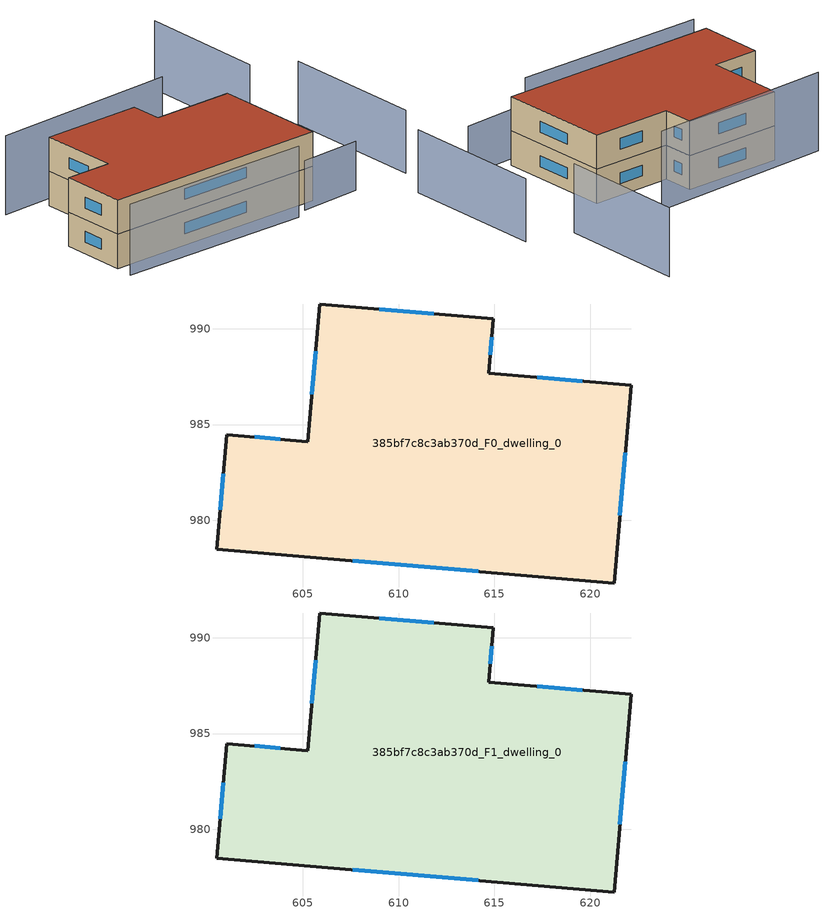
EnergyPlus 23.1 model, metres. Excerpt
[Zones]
385bf7c8c3ab370d_F0_dwelling_0
 floor ground (EU_floor_Construction): 622.13,987.05 621.25,976.73 600.52,978.5 601.03,984.47 605.27,984.12 605.88,991.29 614.94,990.52 614.7,987.68 z0
 wall outside (EU_wall_Construction): 605.27,984.12 601.03,984.47 600.52,978.5 621.25,976.73 622.13,987.05 614.7,987.68 614.94,990.52 605.88,991.29 605.27,984.12 z0:3
 window (EU_Window_Construction): 603.81,984.24 602.48,984.35 / 605.67,988.83 605.47,986.57 / 611.84,990.78 608.98,991.03 / 614.79,988.65 614.86,989.55 / 619.58,987.26 617.24,987.46 / 621.55,980.26 621.83,983.52 / 607.62,977.89 614.15,977.34 / 600.85,982.43 600.69,980.54 z1.03:1.97
385bf7c8c3ab370d_F1_dwelling_0
 floor to 385bf7c8c3ab370d_F0_dwelling_0 (EU_floor_Construction): 622.13,987.05 621.25,976.73 600.52,978.5 601.03,984.47 605.26,984.12 605.88,991.29 614.94,990.52 614.7,987.68 z3
 wall outside (EU_wall_Construction): 605.27,984.12 601.03,984.47 600.52,978.5 621.25,976.73 622.13,987.05 614.7,987.68 614.94,990.52 605.88,991.29 605.27,984.12 z3:6
 window (EU_Window_Construction): 603.81,984.24 602.48,984.35 / 605.67,988.83 605.47,986.57 / 611.84,990.78 608.98,991.03 / 614.79,988.65 614.86,989.55 / 619.58,987.26 617.24,987.46 / 621.55,980.26 621.83,983.52 / 607.62,977.89 614.15,977.34 / 600.85,982.43 600.69,980.54 z4.03:4.97
 roof outside (EU_roof_Construction): 621.25,976.73 622.13,987.05 614.7,987.68 614.94,990.52 605.88,991.29 605.27,984.12 601.03,984.47 600.52,978.5 z6
shading: 619.43,975.87 625.13,975.66 z0:4.3; 600.25,976.84 618.03,975.22 z0:6.2; 630.44,975.18 631.55,988.24 z0:5.5; 627.57,989.78 628.67,1001.43 z0:6; 619.46,991.72 602.15,992.5 z0:6.9
[Building]
EU S2 Campaign: North Axis=0; Terrain=City; Solar Distribution=FullExterior
[Site:Location]
Cape.Town.Intl.AP: Latitude=-33.965; Longitude=18.602; Time Zone=2; Elevation=46
[SizingPeriod:WeatherFileDays]
AnnualSizingPeriod: Begin Month=1; Begin Day of Month=1; End Month=12; End Day of Month=31; Day of Week for Start Day=Monday; Use Weather File Daylight Saving Period=No; Use Weather File Rain and Snow Indicators=No
[MATERIAL]
EU_InternalMass_Material: Roughness=MediumRough; Thickness=0.1; Conductivity=1; Density=1800; Specific Heat=900; Thermal Absorptance=0.9; Solar Absorptance=0.7; Visible Absorptance=0.7
[MATERIAL:NOMASS] Roughness=MediumRough; Thermal Absorptance=0.9; Solar Absorptance=0.7; Visible Absorptance=0.7
Name | Thermal Resistance
EU_wall_NoMass | 0.493876
EU_roof_NoMass | 0.449382
EU_floor_NoMass | 1.25
[WINDOWMATERIAL:SIMPLEGLAZINGSYSTEM]
EU_Window_SimpleGlazing: UFactor=4.4; Solar Heat Gain Coefficient=0.85; Visible Transmittance=0.85
[CONSTRUCTION]
EU_wall_Construction: EU_wall_NoMass
EU_roof_Construction: EU_roof_NoMass
EU_floor_Construction: EU_floor_NoMass
EU_Window_Construction: EU_Window_SimpleGlazing
EU_InternalMass_Construction: EU_InternalMass_Material
[ZONE] Type=1; Multiplier=1; Ceiling Height=autocalculate; Volume=668.454; Floor Area=autocalculate; Part of Total Floor Area=Yes
385bf7c8c3ab370d_F0_dwelling_0; 385bf7c8c3ab370d_F1_dwelling_0
[INTERNALMASS] Construction=EU_InternalMass_Construction; Surface Area=222.818
Name | Zone or ZoneList
385bf7c8c3ab370d_F0_dwelling_0_EU_InternalMass | 385bf7c8c3ab370d_F0_dwelling_0
385bf7c8c3ab370d_F1_dwelling_0_EU_InternalMass | 385bf7c8c3ab370d_F1_dwelling_0
[OTHEREQUIPMENT] Fuel Type=Electricity; Design Level Calculation Method=Watts/Area; Power per Zone Floor Area=1; Fraction Latent=0; Fraction Radiant=0; Fraction Lost=0; Carbon Dioxide Generation Rate=0; EndUse Subcategory=EU_Step8_InternalGains
Name | Zone or ZoneList or Space or SpaceList | Schedule
EU_Step8_InternalGain_385bf7c8c3ab370d_F0_dwelling_0_f000 | 385bf7c8c3ab370d_F0_dwelling_0 | EU_Step8_GainSchedule_385bf7c8c3ab370d_F0_dwelling_0_f000
EU_Step8_InternalGain_385bf7c8c3ab370d_F1_dwelling_0_f000 | 385bf7c8c3ab370d_F1_dwelling_0 | EU_Step8_GainSchedule_385bf7c8c3ab370d_F1_dwelling_0_f000
[ZONEVENTILATION:DESIGNFLOWRATE] Schedule=EU_AlwaysOn; Design Flow Rate Calculation Method=AirChanges/Hour; Air Changes per Hour=0.64; Ventilation Type=Natural; Fan Pressure Rise=0; Fan Total Efficiency=1; Constant Term Coefficient=1; Temperature Term Coefficient=0; Velocity Term Coefficient=0; Velocity Squared Term Coefficient=0; Minimum Indoor Temperature=-100; Maximum Indoor Temperature=100; Delta Temperature=-100; Minimum Outdoor Temperature=-100; Maximum Outdoor Temperature=100; Maximum Wind Speed=40
Name | Zone or ZoneList or Space or SpaceList
EU_ConstantAir_385bf7c8c3ab370d_F0_dwelling_0 | 385bf7c8c3ab370d_F0_dwelling_0
EU_ConstantAir_385bf7c8c3ab370d_F1_dwelling_0 | 385bf7c8c3ab370d_F1_dwelling_0
[HVACTEMPLATE:THERMOSTAT] Constant Heating Setpoint=20; Constant Cooling Setpoint=50
EU_HeatOnly_385bf7c8c3ab370d_F0_dwelling_0; EU_HeatOnly_385bf7c8c3ab370d_F1_dwelling_0
[HVACTEMPLATE:ZONE:IDEALLOADSAIRSYSTEM] System Availability Schedule=EU_AlwaysOn; Maximum Heating Supply Air Temperature=50; Minimum Cooling Supply Air Temperature=13; Maximum Heating Supply Air Humidity Ratio=0.0156; Minimum Cooling Supply Air Humidity Ratio=0.0077; Heating Limit=NoLimit; Cooling Limit=NoLimit; Heating Availability Schedule=EU_AlwaysOn; Cooling Availability Schedule=EU_CoolingOff; Dehumidification Control Type=ConstantSensibleHeatRatio; Cooling Sensible Heat Ratio=0.7; Dehumidification Setpoint=60; Humidification Control Type=None; Humidification Setpoint=30; Outdoor Air Method=None; Outdoor Air Flow Rate per Person=0.00944; Outdoor Air Flow Rate per Zone Floor Area=0; Outdoor Air Flow Rate per Zone=0; Demand Controlled Ventilation Type=None; Outdoor Air Economizer Type=NoEconomizer; Heat Recovery Type=None; Sensible Heat Recovery Effectiveness=0.7; Latent Heat Recovery Effectiveness=0.65
Name | Template Thermostat
385bf7c8c3ab370d_F0_dwelling_0 | EU_HeatOnly_385bf7c8c3ab370d_F0_dwelling_0
385bf7c8c3ab370d_F1_dwelling_0 | EU_HeatOnly_385bf7c8c3ab370d_F1_dwelling_0
[SIZING:ZONE] Zone Cooling Design Supply Air Temperature Input Method=SupplyAirTemperature; Zone Cooling Design Supply Air Temperature=13; Zone Heating Design Supply Air Temperature Input Method=SupplyAirTemperature; Zone Heating Design Supply Air Temperature=50; Zone Cooling Design Supply Air Humidity Ratio=0.008; Zone Heating Design Supply Air Humidity Ratio=0.008; Cooling Design Air Flow Method=DesignDay; Cooling Design Air Flow Rate=0; Cooling Minimum Air Flow per Zone Floor Area=0.000762; Cooling Minimum Air Flow=0; Cooling Minimum Air Flow Fraction=0.2; Heating Design Air Flow Method=DesignDay; Heating Design Air Flow Rate=0; Heating Maximum Air Flow per Zone Floor Area=0.002032; Heating Maximum Air Flow=0.141576; Heating Maximum Air Flow Fraction=0.3; Account for Dedicated Outdoor Air System=No; Dedicated Outdoor Air System Control Strategy=NeutralSupplyAir; Dedicated Outdoor Air Low Setpoint Temperature for Design=autosize; Dedicated Outdoor Air High Setpoint Temperature for Design=autosize; Zone Load Sizing Method=Sensible Load Only No Latent Load; Zone Latent Cooling Design Supply Air Humidity Ratio Input Method=HumidityRatioDifference; Zone Cooling Design Supply Air Humidity Ratio Difference=0.005; Zone Latent Heating Design Supply Air Humidity Ratio Input Method=HumidityRatioDifference; Zone Humidification Design Supply Air Humidity Ratio Difference=0.005
385bf7c8c3ab370d_F0_dwelling_0; 385bf7c8c3ab370d_F1_dwelling_0
[SCHEDULE:CONSTANT]
Name | Hourly Value
EU_AlwaysOn | 1
EU_CoolingOff | 0
[SCHEDULE:FILE] Column Number=1; Rows to Skip at Top=0; Number of Hours of Data=8760; Column Separator=Comma; Interpolate to Timestep=No; Minutes per Item=60; Adjust Schedule for Daylight Savings=Yes
Name | File
EU_Step8_GainSchedule_385bf7c8c3ab370d_F0_dwelling_0_f000 | ../../schedules/385bf7c8c3ab370d/385bf7c8c3ab370d_F0_dwelling_0_f000_gain.csv
EU_Step8_GainSchedule_385bf7c8c3ab370d_F1_dwelling_0_f000 | ../../schedules/385bf7c8c3ab370d/385bf7c8c3ab370d_F1_dwelling_0_f000_gain.csv
